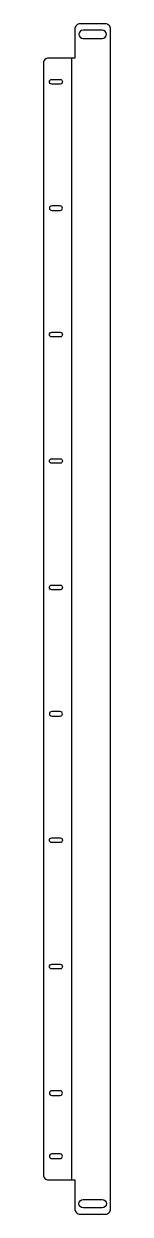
# Model space of a CAD drawing. Extents: x -30 to 34, y -565 to 565.
import ezdxf

# ---------------------------------------------------------------- set-up
doc = ezdxf.new("R2010")
doc.units = 0

msp = doc.modelspace()

# ---------------------------------------------------------------- linework, layer by layer
at = {"layer": '1'}
for points in [[(34.2, 560, 0.414214), (29.2, 565), (5, 565, 0.414214), (0, 560), (0, 532.5), (-25, 532.5, 0.414214), (-30, 527.5), (-30, -527.5, 0.414214), (-25, -532.5), (0, -532.5), (0, -560, 0.414214), (5, -565), (29.2, -565, 0.414214), (34.2, -560)], [(26.2, 559), (8, 559, 1), (8, 551), (26.2, 551, 1)], [(-14, 512.2, -1), (-14, 507.8), (-22, 507.8, -1), (-22, 512.2)], [(-14, 392.2), (-22, 392.2, 1), (-22, 387.8), (-14, 387.8, 1)], [(-14, 272.2, -1), (-14, 267.8), (-22, 267.8, -1), (-22, 272.2)], [(-14, 152.2, -1), (-14, 147.8), (-22, 147.8, -1), (-22, 152.2)], [(-14, 32.2, -1), (-14, 27.8), (-22, 27.8, -1), (-22, 32.2)], [(-14, -87.8), (-22, -87.8, 1), (-22, -92.2), (-14, -92.2, 1)], [(-14, -207.8, -1), (-14, -212.2), (-22, -212.2, -1), (-22, -207.8)], [(-14, -327.8, -1), (-14, -332.2), (-22, -332.2, -1), (-22, -327.8)], [(-14, -447.8), (-22, -447.8, 1), (-22, -452.2), (-14, -452.2, 1)], [(-14, -507.8), (-22, -507.8, 1), (-22, -512.2), (-14, -512.2, 1)], [(26.2, -551, -1), (26.2, -559), (8, -559, -1), (8, -551)]]:
    msp.add_lwpolyline(points, format="xyb", close=True, dxfattribs=at)
at = {"layer": '2'}
msp.add_line((-2.9, -532.5), (-2.9, 532.5), dxfattribs=at)

doc.saveas('drawing.dxf')
